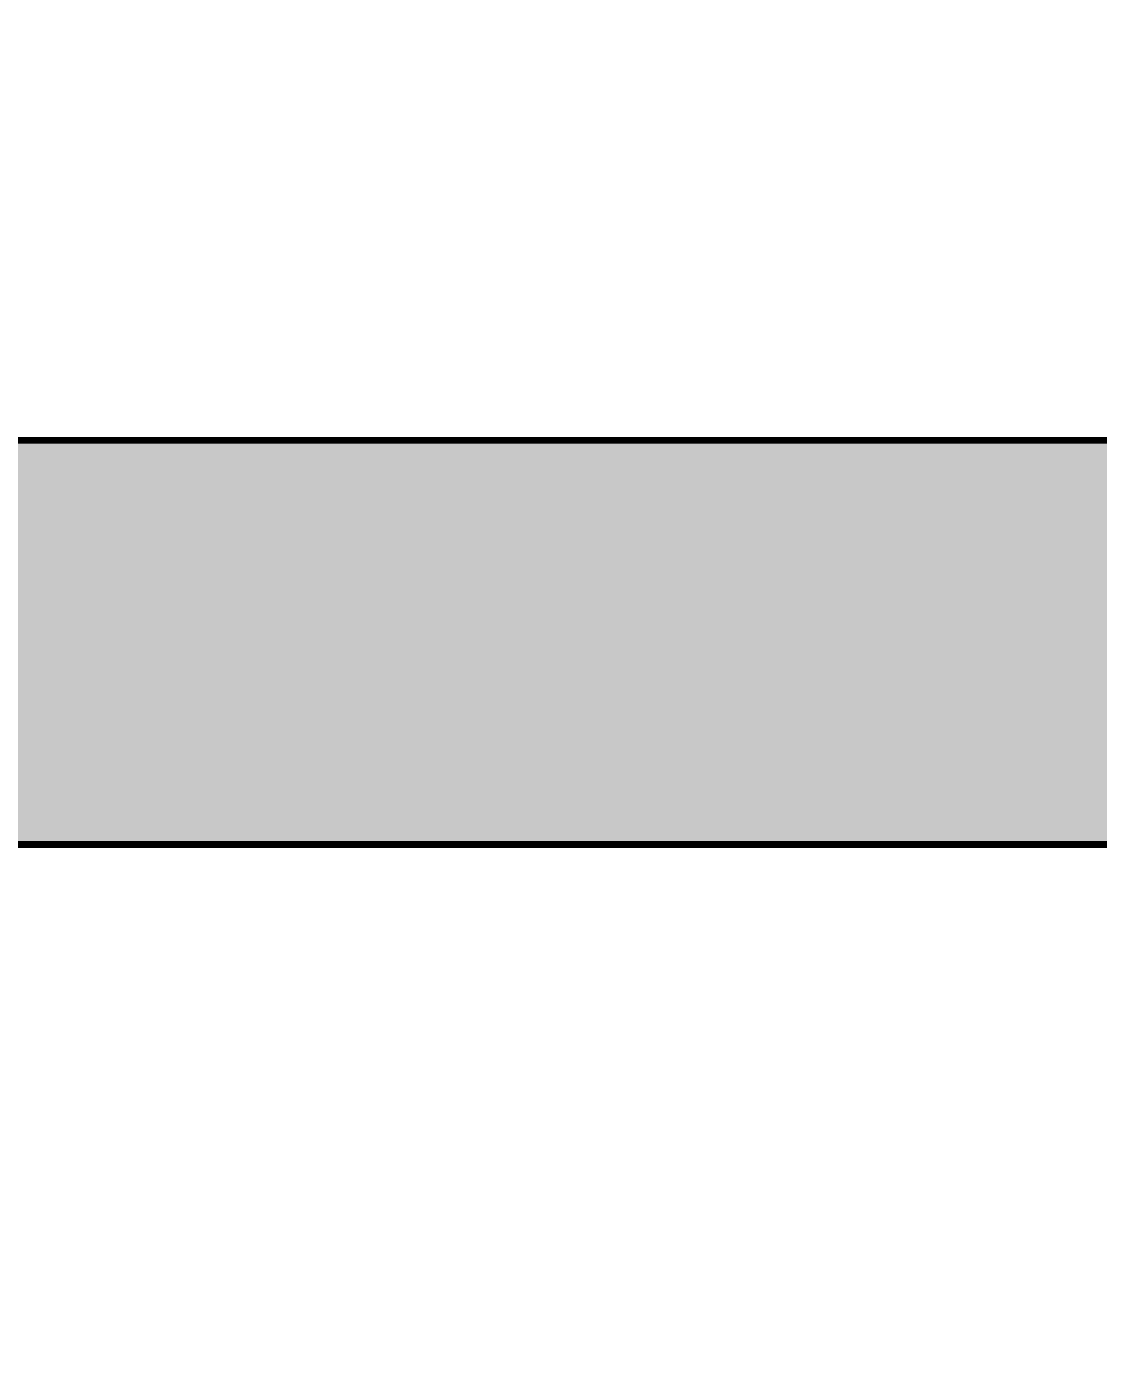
# Model space of a CAD drawing. Header units: millimetres. Extents: x -116965 to 323937, y 291661 to 566926.
# Drawn here: x -47108.3 to -46843.3, y 330213 to 330541.8 of the extents above; entities that cross this region are included whole.
import ezdxf

# ---------------------------------------------------------------- set-up
doc = ezdxf.new("R2010")
doc.units = ezdxf.units.MM
doc.header["$PDMODE"] = 35
doc.layers.get('0').update_dxf_attribs({"lineweight": 18})
doc.layers.add('AM_5', color=3, linetype='Continuous', lineweight=25)
doc.layers.add('C00-00-00', color=7, linetype='Continuous')
doc.layers.add('C34-3A-40', color=7, linetype='Continuous', true_color=0x343a40)
doc.layers.add('C62-64-69', color=7, linetype='Continuous', true_color=0x626469)
doc.styles.add('{18b73a54-fa43-428c-adcb-c1c7bbdf2c84}', font='Simplex.shx')
doc.dimstyles.new('kich thuoc$0', dxfattribs={"dimscale": 2, "dimtxt": 20, "dimasz": 16, "dimexe": 15, "dimexo": 10, "dimgap": 5, "dimtad": 1, "dimdec": 0, "dimzin": 0, "dimdsep": 46, "dimtxsty": '{18b73a54-fa43-428c-adcb-c1c7bbdf2c84}', "dimblk": 'OPEN30', "dimcen": 0.09, "dimclrd": 3, "dimclre": 3, "dimclrt": 3, "dimadec": 0, "dimazin": 0, "dimtfac": 1, "dimtdec": 0, "dimtofl": 0, "dimtmove": 0, "dimatfit": 3, "dimldrblk": 'OPEN30', "dimfxl": 1, "dimtolj": 1, "dimtzin": 0, "dimarcsym": 0})

# ---------------------------------------------------------------- blocks, each defined once
blk = doc.blocks.new('_Open30')
at = {"color": 0, "linetype": 'ByBlock', "lineweight": -2}
for p, q in [((-1, 0.268), (0, 0)), ((0, 0), (-1, -0.268)), ((0, 0), (-1, 0))]:
    blk.add_line(p, q, dxfattribs=at)
blk = doc.blocks.new('*D1815')
at = {"layer": 'AM_5', "color": 3, "lineweight": -2, "transparency": 16777216}
for p, q in [((-47232.34, 330459.51), (-47232.34, 330844.43)), ((-46832.34, 330459.51), (-46832.34, 330844.43)), ((-47202.34, 330814.43), (-46862.34, 330814.43))]:
    blk.add_line(p, q, dxfattribs=at)
at = {"layer": 'Defpoints', "color": 0, "lineweight": -3, "transparency": 16777216}
for p in [(-46832.34, 330814.43), (-47232.34, 330439.51), (-46832.34, 330439.51)]:
    blk.add_point(p, dxfattribs=at)
at = {"layer": 'AM_5', "color": 3, "lineweight": -2, "transparency": 16777216, "xscale": 30, "yscale": 30, "zscale": 30, "rotation": 180}
blk.add_blockref('_Open30', (-47232.34, 330814.43), dxfattribs=at)
at = {"layer": 'AM_5', "color": 3, "lineweight": -2, "transparency": 16777216, "xscale": 30, "yscale": 30, "zscale": 30}
blk.add_blockref('_Open30', (-46832.34, 330814.43), dxfattribs=at)
at = {"layer": 'AM_5', "color": 3, "transparency": 16777216, "insert": (-47032.34, 330844.43), "char_height": 40, "attachment_point": 5, "style": '{18b73a54-fa43-428c-adcb-c1c7bbdf2c84}'}
blk.add_mtext('\\A1;400', dxfattribs=at)

msp = doc.modelspace()

# ---------------------------------------------------------------- hatches: boundary and pattern name
at = {"layer": 'C34-3A-40'}
h = msp.add_hatch(color=256, dxfattribs=at)
h.dxf.hatch_style = 2
h.paths.add_polyline_path([(-47231.485758, 330439.556236), (-46831.541593, 330439.556236), (-46831.541593, 330339.570192), (-47231.485758, 330339.570192)])
at = {"layer": 'C62-64-69'}
h = msp.add_hatch(color=256, dxfattribs=at)
h.dxf.hatch_style = 2
h.paths.add_polyline_path([(-47135.499158, 330430.557493), (-47103.503623, 330430.557493), (-47103.503623, 330423.558467), (-47135.499158, 330423.558467)])
h = msp.add_hatch(color=256, dxfattribs=at)
h.dxf.hatch_style = 2
h.paths.add_polyline_path([(-47103.503623, 330430.557493), (-47071.508093, 330430.557493), (-47071.508093, 330423.558467), (-47103.503623, 330423.558467)])
h = msp.add_hatch(color=256, dxfattribs=at)
h.dxf.hatch_style = 2
h.paths.add_polyline_path([(-47103.503623, 330430.557493), (-47071.508093, 330430.557493), (-47071.508093, 330423.558467), (-47103.503623, 330423.558467)])
h = msp.add_hatch(color=256, dxfattribs=at)
h.dxf.hatch_style = 2
h.paths.add_polyline_path([(-47071.508093, 330430.557493), (-47039.512558, 330430.557493), (-47039.512558, 330423.558467), (-47071.508093, 330423.558467)])
h = msp.add_hatch(color=256, dxfattribs=at)
h.dxf.hatch_style = 2
h.paths.add_polyline_path([(-47071.508093, 330430.557493), (-47039.512558, 330430.557493), (-47039.512558, 330423.558467), (-47071.508093, 330423.558467)])
h = msp.add_hatch(color=256, dxfattribs=at)
h.dxf.hatch_style = 2
h.paths.add_polyline_path([(-47039.512558, 330430.557493), (-47007.517023, 330430.557493), (-47007.517023, 330423.558467), (-47039.512558, 330423.558467)])
h = msp.add_hatch(color=256, dxfattribs=at)
h.dxf.hatch_style = 2
h.paths.add_polyline_path([(-47007.517023, 330430.557493), (-46975.521493, 330430.557493), (-46975.521493, 330423.558467), (-47007.517023, 330423.558467)])
h = msp.add_hatch(color=256, dxfattribs=at)
h.dxf.hatch_style = 2
h.paths.add_polyline_path([(-47007.517023, 330430.557493), (-46975.521493, 330430.557493), (-46975.521493, 330423.558467), (-47007.517023, 330423.558467)])
h = msp.add_hatch(color=256, dxfattribs=at)
h.dxf.hatch_style = 2
h.paths.add_polyline_path([(-46975.521493, 330430.557493), (-46943.525958, 330430.557493), (-46943.525958, 330423.558467), (-46975.521493, 330423.558467)])
h = msp.add_hatch(color=256, dxfattribs=at)
h.dxf.hatch_style = 2
h.paths.add_polyline_path([(-46975.521493, 330430.557493), (-46943.525958, 330430.557493), (-46943.525958, 330423.558467), (-46975.521493, 330423.558467)])
h = msp.add_hatch(color=256, dxfattribs=at)
h.dxf.hatch_style = 2
h.paths.add_polyline_path([(-46943.525958, 330430.557493), (-46911.530423, 330430.557493), (-46911.530423, 330423.558467), (-46943.525958, 330423.558467)])
h = msp.add_hatch(color=256, dxfattribs=at)
h.dxf.hatch_style = 2
h.paths.add_polyline_path([(-46943.525958, 330430.557493), (-46911.530423, 330430.557493), (-46911.530423, 330423.558467), (-46943.525958, 330423.558467)])
h = msp.add_hatch(color=256, dxfattribs=at)
h.dxf.hatch_style = 2
h.paths.add_polyline_path([(-46911.530423, 330430.557493), (-46879.534893, 330430.557493), (-46879.534893, 330423.558467), (-46911.530423, 330423.558467)])
h = msp.add_hatch(color=256, dxfattribs=at)
h.dxf.hatch_style = 2
h.paths.add_polyline_path([(-46911.530423, 330430.557493), (-46879.534893, 330430.557493), (-46879.534893, 330423.558467), (-46911.530423, 330423.558467)])
h = msp.add_hatch(color=256, dxfattribs=at)
h.dxf.hatch_style = 2
h.paths.add_polyline_path([(-46879.534893, 330430.557493), (-46847.539358, 330430.557493), (-46847.539358, 330423.558467), (-46879.534893, 330423.558467)])
h = msp.add_hatch(color=256, dxfattribs=at)
h.dxf.hatch_style = 2
h.paths.add_polyline_path([(-47135.499158, 330423.558467), (-47103.503623, 330423.558467), (-47103.503623, 330421.558749), (-47135.499158, 330421.558749)])
h = msp.add_hatch(color=256, dxfattribs=at)
h.dxf.hatch_style = 2
h.paths.add_polyline_path([(-47135.499158, 330421.558749), (-47103.503623, 330421.558749), (-47103.503623, 330414.559723), (-47135.499158, 330414.559723)])
h = msp.add_hatch(color=256, dxfattribs=at)
h.dxf.hatch_style = 2
h.paths.add_polyline_path([(-47103.503623, 330423.558467), (-47071.508093, 330423.558467), (-47071.508093, 330421.558749), (-47103.503623, 330421.558749)])
h = msp.add_hatch(color=256, dxfattribs=at)
h.dxf.hatch_style = 2
h.paths.add_polyline_path([(-47103.503623, 330423.558467), (-47071.508093, 330423.558467), (-47071.508093, 330421.558749), (-47103.503623, 330421.558749)])
h = msp.add_hatch(color=256, dxfattribs=at)
h.dxf.hatch_style = 2
h.paths.add_polyline_path([(-47103.503623, 330421.558749), (-47071.508093, 330421.558749), (-47071.508093, 330414.559723), (-47103.503623, 330414.559723)])
h = msp.add_hatch(color=256, dxfattribs=at)
h.dxf.hatch_style = 2
h.paths.add_polyline_path([(-47103.503623, 330421.558749), (-47071.508093, 330421.558749), (-47071.508093, 330414.559723), (-47103.503623, 330414.559723)])
h = msp.add_hatch(color=256, dxfattribs=at)
h.dxf.hatch_style = 2
h.paths.add_polyline_path([(-47071.508093, 330423.558467), (-47039.512558, 330423.558467), (-47039.512558, 330421.558749), (-47071.508093, 330421.558749)])
h = msp.add_hatch(color=256, dxfattribs=at)
h.dxf.hatch_style = 2
h.paths.add_polyline_path([(-47071.508093, 330423.558467), (-47039.512558, 330423.558467), (-47039.512558, 330421.558749), (-47071.508093, 330421.558749)])
h = msp.add_hatch(color=256, dxfattribs=at)
h.dxf.hatch_style = 2
h.paths.add_polyline_path([(-47071.508093, 330421.558749), (-47039.512558, 330421.558749), (-47039.512558, 330414.559723), (-47071.508093, 330414.559723)])
h = msp.add_hatch(color=256, dxfattribs=at)
h.dxf.hatch_style = 2
h.paths.add_polyline_path([(-47071.508093, 330421.558749), (-47039.512558, 330421.558749), (-47039.512558, 330414.559723), (-47071.508093, 330414.559723)])
h = msp.add_hatch(color=256, dxfattribs=at)
h.dxf.hatch_style = 2
h.paths.add_polyline_path([(-47039.512558, 330423.558467), (-47007.517023, 330423.558467), (-47007.517023, 330421.558749), (-47039.512558, 330421.558749)])
h = msp.add_hatch(color=256, dxfattribs=at)
h.dxf.hatch_style = 2
h.paths.add_polyline_path([(-47039.512558, 330421.558749), (-47007.517023, 330421.558749), (-47007.517023, 330414.559723), (-47039.512558, 330414.559723)])
h = msp.add_hatch(color=256, dxfattribs=at)
h.dxf.hatch_style = 2
h.paths.add_polyline_path([(-47007.517023, 330423.558467), (-46975.521493, 330423.558467), (-46975.521493, 330421.558749), (-47007.517023, 330421.558749)])
h = msp.add_hatch(color=256, dxfattribs=at)
h.dxf.hatch_style = 2
h.paths.add_polyline_path([(-47007.517023, 330423.558467), (-46975.521493, 330423.558467), (-46975.521493, 330421.558749), (-47007.517023, 330421.558749)])
h = msp.add_hatch(color=256, dxfattribs=at)
h.dxf.hatch_style = 2
h.paths.add_polyline_path([(-47007.517023, 330421.558749), (-46975.521493, 330421.558749), (-46975.521493, 330414.559723), (-47007.517023, 330414.559723)])
h = msp.add_hatch(color=256, dxfattribs=at)
h.dxf.hatch_style = 2
h.paths.add_polyline_path([(-47007.517023, 330421.558749), (-46975.521493, 330421.558749), (-46975.521493, 330414.559723), (-47007.517023, 330414.559723)])
h = msp.add_hatch(color=256, dxfattribs=at)
h.dxf.hatch_style = 2
h.paths.add_polyline_path([(-46975.521493, 330423.558467), (-46943.525958, 330423.558467), (-46943.525958, 330421.558749), (-46975.521493, 330421.558749)])
h = msp.add_hatch(color=256, dxfattribs=at)
h.dxf.hatch_style = 2
h.paths.add_polyline_path([(-46975.521493, 330423.558467), (-46943.525958, 330423.558467), (-46943.525958, 330421.558749), (-46975.521493, 330421.558749)])
h = msp.add_hatch(color=256, dxfattribs=at)
h.dxf.hatch_style = 2
h.paths.add_polyline_path([(-46975.521493, 330421.558749), (-46943.525958, 330421.558749), (-46943.525958, 330414.559723), (-46975.521493, 330414.559723)])
h = msp.add_hatch(color=256, dxfattribs=at)
h.dxf.hatch_style = 2
h.paths.add_polyline_path([(-46975.521493, 330421.558749), (-46943.525958, 330421.558749), (-46943.525958, 330414.559723), (-46975.521493, 330414.559723)])
h = msp.add_hatch(color=256, dxfattribs=at)
h.dxf.hatch_style = 2
h.paths.add_polyline_path([(-46943.525958, 330423.558467), (-46911.530423, 330423.558467), (-46911.530423, 330421.558749), (-46943.525958, 330421.558749)])
h = msp.add_hatch(color=256, dxfattribs=at)
h.dxf.hatch_style = 2
h.paths.add_polyline_path([(-46943.525958, 330423.558467), (-46911.530423, 330423.558467), (-46911.530423, 330421.558749), (-46943.525958, 330421.558749)])
h = msp.add_hatch(color=256, dxfattribs=at)
h.dxf.hatch_style = 2
h.paths.add_polyline_path([(-46943.525958, 330421.558749), (-46911.530423, 330421.558749), (-46911.530423, 330414.559723), (-46943.525958, 330414.559723)])
h = msp.add_hatch(color=256, dxfattribs=at)
h.dxf.hatch_style = 2
h.paths.add_polyline_path([(-46943.525958, 330421.558749), (-46911.530423, 330421.558749), (-46911.530423, 330414.559723), (-46943.525958, 330414.559723)])
h = msp.add_hatch(color=256, dxfattribs=at)
h.dxf.hatch_style = 2
h.paths.add_polyline_path([(-46911.530423, 330423.558467), (-46879.534893, 330423.558467), (-46879.534893, 330421.558749), (-46911.530423, 330421.558749)])
h = msp.add_hatch(color=256, dxfattribs=at)
h.dxf.hatch_style = 2
h.paths.add_polyline_path([(-46911.530423, 330423.558467), (-46879.534893, 330423.558467), (-46879.534893, 330421.558749), (-46911.530423, 330421.558749)])
h = msp.add_hatch(color=256, dxfattribs=at)
h.dxf.hatch_style = 2
h.paths.add_polyline_path([(-46911.530423, 330421.558749), (-46879.534893, 330421.558749), (-46879.534893, 330414.559723), (-46911.530423, 330414.559723)])
h = msp.add_hatch(color=256, dxfattribs=at)
h.dxf.hatch_style = 2
h.paths.add_polyline_path([(-46911.530423, 330421.558749), (-46879.534893, 330421.558749), (-46879.534893, 330414.559723), (-46911.530423, 330414.559723)])
h = msp.add_hatch(color=256, dxfattribs=at)
h.dxf.hatch_style = 2
h.paths.add_polyline_path([(-46879.534893, 330423.558467), (-46847.539358, 330423.558467), (-46847.539358, 330421.558749), (-46879.534893, 330421.558749)])
h = msp.add_hatch(color=256, dxfattribs=at)
h.dxf.hatch_style = 2
h.paths.add_polyline_path([(-46879.534893, 330421.558749), (-46847.539358, 330421.558749), (-46847.539358, 330414.559723), (-46879.534893, 330414.559723)])
h = msp.add_hatch(color=256, dxfattribs=at)
h.dxf.hatch_style = 2
h.paths.add_polyline_path([(-47135.499158, 330414.559723), (-47103.503623, 330414.559723), (-47103.503623, 330412.560005), (-47135.499158, 330412.560005)])
h = msp.add_hatch(color=256, dxfattribs=at)
h.dxf.hatch_style = 2
h.paths.add_polyline_path([(-47103.503623, 330414.559723), (-47071.508093, 330414.559723), (-47071.508093, 330412.560005), (-47103.503623, 330412.560005)])
h = msp.add_hatch(color=256, dxfattribs=at)
h.dxf.hatch_style = 2
h.paths.add_polyline_path([(-47103.503623, 330414.559723), (-47071.508093, 330414.559723), (-47071.508093, 330412.560005), (-47103.503623, 330412.560005)])
h = msp.add_hatch(color=256, dxfattribs=at)
h.dxf.hatch_style = 2
h.paths.add_polyline_path([(-47071.508093, 330414.559723), (-47039.512558, 330414.559723), (-47039.512558, 330412.560005), (-47071.508093, 330412.560005)])
h = msp.add_hatch(color=256, dxfattribs=at)
h.dxf.hatch_style = 2
h.paths.add_polyline_path([(-47071.508093, 330414.559723), (-47039.512558, 330414.559723), (-47039.512558, 330412.560005), (-47071.508093, 330412.560005)])
h = msp.add_hatch(color=256, dxfattribs=at)
h.dxf.hatch_style = 2
h.paths.add_polyline_path([(-47039.512558, 330414.559723), (-47007.517023, 330414.559723), (-47007.517023, 330412.560005), (-47039.512558, 330412.560005)])
h = msp.add_hatch(color=256, dxfattribs=at)
h.dxf.hatch_style = 2
h.paths.add_polyline_path([(-47007.517023, 330414.559723), (-46975.521493, 330414.559723), (-46975.521493, 330412.560005), (-47007.517023, 330412.560005)])
h = msp.add_hatch(color=256, dxfattribs=at)
h.dxf.hatch_style = 2
h.paths.add_polyline_path([(-47007.517023, 330414.559723), (-46975.521493, 330414.559723), (-46975.521493, 330412.560005), (-47007.517023, 330412.560005)])
h = msp.add_hatch(color=256, dxfattribs=at)
h.dxf.hatch_style = 2
h.paths.add_polyline_path([(-46975.521493, 330414.559723), (-46943.525958, 330414.559723), (-46943.525958, 330412.560005), (-46975.521493, 330412.560005)])
h = msp.add_hatch(color=256, dxfattribs=at)
h.dxf.hatch_style = 2
h.paths.add_polyline_path([(-46975.521493, 330414.559723), (-46943.525958, 330414.559723), (-46943.525958, 330412.560005), (-46975.521493, 330412.560005)])
h = msp.add_hatch(color=256, dxfattribs=at)
h.dxf.hatch_style = 2
h.paths.add_polyline_path([(-46943.525958, 330414.559723), (-46911.530423, 330414.559723), (-46911.530423, 330412.560005), (-46943.525958, 330412.560005)])
h = msp.add_hatch(color=256, dxfattribs=at)
h.dxf.hatch_style = 2
h.paths.add_polyline_path([(-46943.525958, 330414.559723), (-46911.530423, 330414.559723), (-46911.530423, 330412.560005), (-46943.525958, 330412.560005)])
h = msp.add_hatch(color=256, dxfattribs=at)
h.dxf.hatch_style = 2
h.paths.add_polyline_path([(-46911.530423, 330414.559723), (-46879.534893, 330414.559723), (-46879.534893, 330412.560005), (-46911.530423, 330412.560005)])
h = msp.add_hatch(color=256, dxfattribs=at)
h.dxf.hatch_style = 2
h.paths.add_polyline_path([(-46911.530423, 330414.559723), (-46879.534893, 330414.559723), (-46879.534893, 330412.560005), (-46911.530423, 330412.560005)])
h = msp.add_hatch(color=256, dxfattribs=at)
h.dxf.hatch_style = 2
h.paths.add_polyline_path([(-46879.534893, 330414.559723), (-46847.539358, 330414.559723), (-46847.539358, 330412.560005), (-46879.534893, 330412.560005)])
h = msp.add_hatch(color=256, dxfattribs=at)
h.dxf.hatch_style = 2
h.paths.add_polyline_path([(-47135.499158, 330412.560005), (-47103.503623, 330412.560005), (-47103.503623, 330405.56098), (-47135.499158, 330405.56098)])
h = msp.add_hatch(color=256, dxfattribs=at)
h.dxf.hatch_style = 2
h.paths.add_polyline_path([(-47103.503623, 330412.560005), (-47071.508093, 330412.560005), (-47071.508093, 330405.56098), (-47103.503623, 330405.56098)])
h = msp.add_hatch(color=256, dxfattribs=at)
h.dxf.hatch_style = 2
h.paths.add_polyline_path([(-47103.503623, 330412.560005), (-47071.508093, 330412.560005), (-47071.508093, 330405.56098), (-47103.503623, 330405.56098)])
h = msp.add_hatch(color=256, dxfattribs=at)
h.dxf.hatch_style = 2
h.paths.add_polyline_path([(-47071.508093, 330412.560005), (-47039.512558, 330412.560005), (-47039.512558, 330405.56098), (-47071.508093, 330405.56098)])
h = msp.add_hatch(color=256, dxfattribs=at)
h.dxf.hatch_style = 2
h.paths.add_polyline_path([(-47071.508093, 330412.560005), (-47039.512558, 330412.560005), (-47039.512558, 330405.56098), (-47071.508093, 330405.56098)])
h = msp.add_hatch(color=256, dxfattribs=at)
h.dxf.hatch_style = 2
h.paths.add_polyline_path([(-47039.512558, 330412.560005), (-47007.517023, 330412.560005), (-47007.517023, 330405.56098), (-47039.512558, 330405.56098)])
h = msp.add_hatch(color=256, dxfattribs=at)
h.dxf.hatch_style = 2
h.paths.add_polyline_path([(-47007.517023, 330412.560005), (-46975.521493, 330412.560005), (-46975.521493, 330405.56098), (-47007.517023, 330405.56098)])
h = msp.add_hatch(color=256, dxfattribs=at)
h.dxf.hatch_style = 2
h.paths.add_polyline_path([(-47007.517023, 330412.560005), (-46975.521493, 330412.560005), (-46975.521493, 330405.56098), (-47007.517023, 330405.56098)])
h = msp.add_hatch(color=256, dxfattribs=at)
h.dxf.hatch_style = 2
h.paths.add_polyline_path([(-46975.521493, 330412.560005), (-46943.525958, 330412.560005), (-46943.525958, 330405.56098), (-46975.521493, 330405.56098)])
h = msp.add_hatch(color=256, dxfattribs=at)
h.dxf.hatch_style = 2
h.paths.add_polyline_path([(-46975.521493, 330412.560005), (-46943.525958, 330412.560005), (-46943.525958, 330405.56098), (-46975.521493, 330405.56098)])
h = msp.add_hatch(color=256, dxfattribs=at)
h.dxf.hatch_style = 2
h.paths.add_polyline_path([(-46943.525958, 330412.560005), (-46911.530423, 330412.560005), (-46911.530423, 330405.56098), (-46943.525958, 330405.56098)])
h = msp.add_hatch(color=256, dxfattribs=at)
h.dxf.hatch_style = 2
h.paths.add_polyline_path([(-46943.525958, 330412.560005), (-46911.530423, 330412.560005), (-46911.530423, 330405.56098), (-46943.525958, 330405.56098)])
h = msp.add_hatch(color=256, dxfattribs=at)
h.dxf.hatch_style = 2
h.paths.add_polyline_path([(-46911.530423, 330412.560005), (-46879.534893, 330412.560005), (-46879.534893, 330405.56098), (-46911.530423, 330405.56098)])
h = msp.add_hatch(color=256, dxfattribs=at)
h.dxf.hatch_style = 2
h.paths.add_polyline_path([(-46911.530423, 330412.560005), (-46879.534893, 330412.560005), (-46879.534893, 330405.56098), (-46911.530423, 330405.56098)])
h = msp.add_hatch(color=256, dxfattribs=at)
h.dxf.hatch_style = 2
h.paths.add_polyline_path([(-46879.534893, 330412.560005), (-46847.539358, 330412.560005), (-46847.539358, 330405.56098), (-46879.534893, 330405.56098)])
h = msp.add_hatch(color=256, dxfattribs=at)
h.dxf.hatch_style = 2
h.paths.add_polyline_path([(-47135.499158, 330405.56098), (-47103.503623, 330405.56098), (-47103.503623, 330403.561261), (-47135.499158, 330403.561261)])
h = msp.add_hatch(color=256, dxfattribs=at)
h.dxf.hatch_style = 2
h.paths.add_polyline_path([(-47103.503623, 330405.56098), (-47071.508093, 330405.56098), (-47071.508093, 330403.561261), (-47103.503623, 330403.561261)])
h = msp.add_hatch(color=256, dxfattribs=at)
h.dxf.hatch_style = 2
h.paths.add_polyline_path([(-47103.503623, 330405.56098), (-47071.508093, 330405.56098), (-47071.508093, 330403.561261), (-47103.503623, 330403.561261)])
h = msp.add_hatch(color=256, dxfattribs=at)
h.dxf.hatch_style = 2
h.paths.add_polyline_path([(-47071.508093, 330405.56098), (-47039.512558, 330405.56098), (-47039.512558, 330403.561261), (-47071.508093, 330403.561261)])
h = msp.add_hatch(color=256, dxfattribs=at)
h.dxf.hatch_style = 2
h.paths.add_polyline_path([(-47071.508093, 330405.56098), (-47039.512558, 330405.56098), (-47039.512558, 330403.561261), (-47071.508093, 330403.561261)])
h = msp.add_hatch(color=256, dxfattribs=at)
h.dxf.hatch_style = 2
h.paths.add_polyline_path([(-47039.512558, 330405.56098), (-47007.517023, 330405.56098), (-47007.517023, 330403.561261), (-47039.512558, 330403.561261)])
h = msp.add_hatch(color=256, dxfattribs=at)
h.dxf.hatch_style = 2
h.paths.add_polyline_path([(-47007.517023, 330405.56098), (-46975.521493, 330405.56098), (-46975.521493, 330403.561261), (-47007.517023, 330403.561261)])
h = msp.add_hatch(color=256, dxfattribs=at)
h.dxf.hatch_style = 2
h.paths.add_polyline_path([(-47007.517023, 330405.56098), (-46975.521493, 330405.56098), (-46975.521493, 330403.561261), (-47007.517023, 330403.561261)])
h = msp.add_hatch(color=256, dxfattribs=at)
h.dxf.hatch_style = 2
h.paths.add_polyline_path([(-46975.521493, 330405.56098), (-46943.525958, 330405.56098), (-46943.525958, 330403.561261), (-46975.521493, 330403.561261)])
h = msp.add_hatch(color=256, dxfattribs=at)
h.dxf.hatch_style = 2
h.paths.add_polyline_path([(-46975.521493, 330405.56098), (-46943.525958, 330405.56098), (-46943.525958, 330403.561261), (-46975.521493, 330403.561261)])
h = msp.add_hatch(color=256, dxfattribs=at)
h.dxf.hatch_style = 2
h.paths.add_polyline_path([(-46943.525958, 330405.56098), (-46911.530423, 330405.56098), (-46911.530423, 330403.561261), (-46943.525958, 330403.561261)])
h = msp.add_hatch(color=256, dxfattribs=at)
h.dxf.hatch_style = 2
h.paths.add_polyline_path([(-46943.525958, 330405.56098), (-46911.530423, 330405.56098), (-46911.530423, 330403.561261), (-46943.525958, 330403.561261)])
h = msp.add_hatch(color=256, dxfattribs=at)
h.dxf.hatch_style = 2
h.paths.add_polyline_path([(-46911.530423, 330405.56098), (-46879.534893, 330405.56098), (-46879.534893, 330403.561261), (-46911.530423, 330403.561261)])
h = msp.add_hatch(color=256, dxfattribs=at)
h.dxf.hatch_style = 2
h.paths.add_polyline_path([(-46911.530423, 330405.56098), (-46879.534893, 330405.56098), (-46879.534893, 330403.561261), (-46911.530423, 330403.561261)])
h = msp.add_hatch(color=256, dxfattribs=at)
h.dxf.hatch_style = 2
h.paths.add_polyline_path([(-46879.534893, 330405.56098), (-46847.539358, 330405.56098), (-46847.539358, 330403.561261), (-46879.534893, 330403.561261)])
h = msp.add_hatch(color=256, dxfattribs=at)
h.dxf.hatch_style = 2
h.paths.add_polyline_path([(-47135.499158, 330403.561261), (-47103.503623, 330403.561261), (-47103.503623, 330396.562236), (-47135.499158, 330396.562236)])
h = msp.add_hatch(color=256, dxfattribs=at)
h.dxf.hatch_style = 2
h.paths.add_polyline_path([(-47103.503623, 330403.561261), (-47071.508093, 330403.561261), (-47071.508093, 330396.562236), (-47103.503623, 330396.562236)])
h = msp.add_hatch(color=256, dxfattribs=at)
h.dxf.hatch_style = 2
h.paths.add_polyline_path([(-47103.503623, 330403.561261), (-47071.508093, 330403.561261), (-47071.508093, 330396.562236), (-47103.503623, 330396.562236)])
h = msp.add_hatch(color=256, dxfattribs=at)
h.dxf.hatch_style = 2
h.paths.add_polyline_path([(-47071.508093, 330403.561261), (-47039.512558, 330403.561261), (-47039.512558, 330396.562236), (-47071.508093, 330396.562236)])
h = msp.add_hatch(color=256, dxfattribs=at)
h.dxf.hatch_style = 2
h.paths.add_polyline_path([(-47071.508093, 330403.561261), (-47039.512558, 330403.561261), (-47039.512558, 330396.562236), (-47071.508093, 330396.562236)])
h = msp.add_hatch(color=256, dxfattribs=at)
h.dxf.hatch_style = 2
h.paths.add_polyline_path([(-47039.512558, 330403.561261), (-47007.517023, 330403.561261), (-47007.517023, 330396.562236), (-47039.512558, 330396.562236)])
h = msp.add_hatch(color=256, dxfattribs=at)
h.dxf.hatch_style = 2
h.paths.add_polyline_path([(-47007.517023, 330403.561261), (-46975.521493, 330403.561261), (-46975.521493, 330396.562236), (-47007.517023, 330396.562236)])
h = msp.add_hatch(color=256, dxfattribs=at)
h.dxf.hatch_style = 2
h.paths.add_polyline_path([(-47007.517023, 330403.561261), (-46975.521493, 330403.561261), (-46975.521493, 330396.562236), (-47007.517023, 330396.562236)])
h = msp.add_hatch(color=256, dxfattribs=at)
h.dxf.hatch_style = 2
h.paths.add_polyline_path([(-46975.521493, 330403.561261), (-46943.525958, 330403.561261), (-46943.525958, 330396.562236), (-46975.521493, 330396.562236)])
h = msp.add_hatch(color=256, dxfattribs=at)
h.dxf.hatch_style = 2
h.paths.add_polyline_path([(-46975.521493, 330403.561261), (-46943.525958, 330403.561261), (-46943.525958, 330396.562236), (-46975.521493, 330396.562236)])
h = msp.add_hatch(color=256, dxfattribs=at)
h.dxf.hatch_style = 2
h.paths.add_polyline_path([(-46943.525958, 330403.561261), (-46911.530423, 330403.561261), (-46911.530423, 330396.562236), (-46943.525958, 330396.562236)])
h = msp.add_hatch(color=256, dxfattribs=at)
h.dxf.hatch_style = 2
h.paths.add_polyline_path([(-46943.525958, 330403.561261), (-46911.530423, 330403.561261), (-46911.530423, 330396.562236), (-46943.525958, 330396.562236)])
h = msp.add_hatch(color=256, dxfattribs=at)
h.dxf.hatch_style = 2
h.paths.add_polyline_path([(-46911.530423, 330403.561261), (-46879.534893, 330403.561261), (-46879.534893, 330396.562236), (-46911.530423, 330396.562236)])
h = msp.add_hatch(color=256, dxfattribs=at)
h.dxf.hatch_style = 2
h.paths.add_polyline_path([(-46911.530423, 330403.561261), (-46879.534893, 330403.561261), (-46879.534893, 330396.562236), (-46911.530423, 330396.562236)])
h = msp.add_hatch(color=256, dxfattribs=at)
h.dxf.hatch_style = 2
h.paths.add_polyline_path([(-46879.534893, 330403.561261), (-46847.539358, 330403.561261), (-46847.539358, 330396.562236), (-46879.534893, 330396.562236)])
h = msp.add_hatch(color=256, dxfattribs=at)
h.dxf.hatch_style = 2
h.paths.add_polyline_path([(-47135.499158, 330396.562236), (-47103.503623, 330396.562236), (-47103.503623, 330394.562518), (-47135.499158, 330394.562518)])
h = msp.add_hatch(color=256, dxfattribs=at)
h.dxf.hatch_style = 2
h.paths.add_polyline_path([(-47135.499158, 330394.562518), (-47103.503623, 330394.562518), (-47103.503623, 330387.563492), (-47135.499158, 330387.563492)])
h = msp.add_hatch(color=256, dxfattribs=at)
h.dxf.hatch_style = 2
h.paths.add_polyline_path([(-47103.503623, 330396.562236), (-47071.508093, 330396.562236), (-47071.508093, 330394.562518), (-47103.503623, 330394.562518)])
h = msp.add_hatch(color=256, dxfattribs=at)
h.dxf.hatch_style = 2
h.paths.add_polyline_path([(-47103.503623, 330396.562236), (-47071.508093, 330396.562236), (-47071.508093, 330394.562518), (-47103.503623, 330394.562518)])
h = msp.add_hatch(color=256, dxfattribs=at)
h.dxf.hatch_style = 2
h.paths.add_polyline_path([(-47103.503623, 330394.562518), (-47071.508093, 330394.562518), (-47071.508093, 330387.563492), (-47103.503623, 330387.563492)])
h = msp.add_hatch(color=256, dxfattribs=at)
h.dxf.hatch_style = 2
h.paths.add_polyline_path([(-47103.503623, 330394.562518), (-47071.508093, 330394.562518), (-47071.508093, 330387.563492), (-47103.503623, 330387.563492)])
h = msp.add_hatch(color=256, dxfattribs=at)
h.dxf.hatch_style = 2
h.paths.add_polyline_path([(-47071.508093, 330396.562236), (-47039.512558, 330396.562236), (-47039.512558, 330394.562518), (-47071.508093, 330394.562518)])
h = msp.add_hatch(color=256, dxfattribs=at)
h.dxf.hatch_style = 2
h.paths.add_polyline_path([(-47071.508093, 330396.562236), (-47039.512558, 330396.562236), (-47039.512558, 330394.562518), (-47071.508093, 330394.562518)])
h = msp.add_hatch(color=256, dxfattribs=at)
h.dxf.hatch_style = 2
h.paths.add_polyline_path([(-47071.508093, 330394.562518), (-47039.512558, 330394.562518), (-47039.512558, 330387.563492), (-47071.508093, 330387.563492)])
h = msp.add_hatch(color=256, dxfattribs=at)
h.dxf.hatch_style = 2
h.paths.add_polyline_path([(-47071.508093, 330394.562518), (-47039.512558, 330394.562518), (-47039.512558, 330387.563492), (-47071.508093, 330387.563492)])
h = msp.add_hatch(color=256, dxfattribs=at)
h.dxf.hatch_style = 2
h.paths.add_polyline_path([(-47039.512558, 330396.562236), (-47007.517023, 330396.562236), (-47007.517023, 330394.562518), (-47039.512558, 330394.562518)])
h = msp.add_hatch(color=256, dxfattribs=at)
h.dxf.hatch_style = 2
h.paths.add_polyline_path([(-47039.512558, 330394.562518), (-47007.517023, 330394.562518), (-47007.517023, 330387.563492), (-47039.512558, 330387.563492)])
h = msp.add_hatch(color=256, dxfattribs=at)
h.dxf.hatch_style = 2
h.paths.add_polyline_path([(-47007.517023, 330396.562236), (-46975.521493, 330396.562236), (-46975.521493, 330394.562518), (-47007.517023, 330394.562518)])
h = msp.add_hatch(color=256, dxfattribs=at)
h.dxf.hatch_style = 2
h.paths.add_polyline_path([(-47007.517023, 330396.562236), (-46975.521493, 330396.562236), (-46975.521493, 330394.562518), (-47007.517023, 330394.562518)])
h = msp.add_hatch(color=256, dxfattribs=at)
h.dxf.hatch_style = 2
h.paths.add_polyline_path([(-47007.517023, 330394.562518), (-46975.521493, 330394.562518), (-46975.521493, 330387.563492), (-47007.517023, 330387.563492)])
h = msp.add_hatch(color=256, dxfattribs=at)
h.dxf.hatch_style = 2
h.paths.add_polyline_path([(-47007.517023, 330394.562518), (-46975.521493, 330394.562518), (-46975.521493, 330387.563492), (-47007.517023, 330387.563492)])
h = msp.add_hatch(color=256, dxfattribs=at)
h.dxf.hatch_style = 2
h.paths.add_polyline_path([(-46975.521493, 330396.562236), (-46943.525958, 330396.562236), (-46943.525958, 330394.562518), (-46975.521493, 330394.562518)])
h = msp.add_hatch(color=256, dxfattribs=at)
h.dxf.hatch_style = 2
h.paths.add_polyline_path([(-46975.521493, 330396.562236), (-46943.525958, 330396.562236), (-46943.525958, 330394.562518), (-46975.521493, 330394.562518)])
h = msp.add_hatch(color=256, dxfattribs=at)
h.dxf.hatch_style = 2
h.paths.add_polyline_path([(-46975.521493, 330394.562518), (-46943.525958, 330394.562518), (-46943.525958, 330387.563492), (-46975.521493, 330387.563492)])
h = msp.add_hatch(color=256, dxfattribs=at)
h.dxf.hatch_style = 2
h.paths.add_polyline_path([(-46975.521493, 330394.562518), (-46943.525958, 330394.562518), (-46943.525958, 330387.563492), (-46975.521493, 330387.563492)])
h = msp.add_hatch(color=256, dxfattribs=at)
h.dxf.hatch_style = 2
h.paths.add_polyline_path([(-46943.525958, 330396.562236), (-46911.530423, 330396.562236), (-46911.530423, 330394.562518), (-46943.525958, 330394.562518)])
h = msp.add_hatch(color=256, dxfattribs=at)
h.dxf.hatch_style = 2
h.paths.add_polyline_path([(-46943.525958, 330396.562236), (-46911.530423, 330396.562236), (-46911.530423, 330394.562518), (-46943.525958, 330394.562518)])
h = msp.add_hatch(color=256, dxfattribs=at)
h.dxf.hatch_style = 2
h.paths.add_polyline_path([(-46943.525958, 330394.562518), (-46911.530423, 330394.562518), (-46911.530423, 330387.563492), (-46943.525958, 330387.563492)])
h = msp.add_hatch(color=256, dxfattribs=at)
h.dxf.hatch_style = 2
h.paths.add_polyline_path([(-46943.525958, 330394.562518), (-46911.530423, 330394.562518), (-46911.530423, 330387.563492), (-46943.525958, 330387.563492)])
h = msp.add_hatch(color=256, dxfattribs=at)
h.dxf.hatch_style = 2
h.paths.add_polyline_path([(-46911.530423, 330396.562236), (-46879.534893, 330396.562236), (-46879.534893, 330394.562518), (-46911.530423, 330394.562518)])
h = msp.add_hatch(color=256, dxfattribs=at)
h.dxf.hatch_style = 2
h.paths.add_polyline_path([(-46911.530423, 330396.562236), (-46879.534893, 330396.562236), (-46879.534893, 330394.562518), (-46911.530423, 330394.562518)])
h = msp.add_hatch(color=256, dxfattribs=at)
h.dxf.hatch_style = 2
h.paths.add_polyline_path([(-46911.530423, 330394.562518), (-46879.534893, 330394.562518), (-46879.534893, 330387.563492), (-46911.530423, 330387.563492)])
h = msp.add_hatch(color=256, dxfattribs=at)
h.dxf.hatch_style = 2
h.paths.add_polyline_path([(-46911.530423, 330394.562518), (-46879.534893, 330394.562518), (-46879.534893, 330387.563492), (-46911.530423, 330387.563492)])
h = msp.add_hatch(color=256, dxfattribs=at)
h.dxf.hatch_style = 2
h.paths.add_polyline_path([(-46879.534893, 330396.562236), (-46847.539358, 330396.562236), (-46847.539358, 330394.562518), (-46879.534893, 330394.562518)])
h = msp.add_hatch(color=256, dxfattribs=at)
h.dxf.hatch_style = 2
h.paths.add_polyline_path([(-46879.534893, 330394.562518), (-46847.539358, 330394.562518), (-46847.539358, 330387.563492), (-46879.534893, 330387.563492)])
h = msp.add_hatch(color=256, dxfattribs=at)
h.dxf.hatch_style = 2
h.paths.add_polyline_path([(-47135.499158, 330387.563492), (-47103.503623, 330387.563492), (-47103.503623, 330385.563774), (-47135.499158, 330385.563774)])
h = msp.add_hatch(color=256, dxfattribs=at)
h.dxf.hatch_style = 2
h.paths.add_polyline_path([(-47103.503623, 330387.563492), (-47071.508093, 330387.563492), (-47071.508093, 330385.563774), (-47103.503623, 330385.563774)])
h = msp.add_hatch(color=256, dxfattribs=at)
h.dxf.hatch_style = 2
h.paths.add_polyline_path([(-47103.503623, 330387.563492), (-47071.508093, 330387.563492), (-47071.508093, 330385.563774), (-47103.503623, 330385.563774)])
h = msp.add_hatch(color=256, dxfattribs=at)
h.dxf.hatch_style = 2
h.paths.add_polyline_path([(-47071.508093, 330387.563492), (-47039.512558, 330387.563492), (-47039.512558, 330385.563774), (-47071.508093, 330385.563774)])
h = msp.add_hatch(color=256, dxfattribs=at)
h.dxf.hatch_style = 2
h.paths.add_polyline_path([(-47071.508093, 330387.563492), (-47039.512558, 330387.563492), (-47039.512558, 330385.563774), (-47071.508093, 330385.563774)])
h = msp.add_hatch(color=256, dxfattribs=at)
h.dxf.hatch_style = 2
h.paths.add_polyline_path([(-47039.512558, 330387.563492), (-47007.517023, 330387.563492), (-47007.517023, 330385.563774), (-47039.512558, 330385.563774)])
h = msp.add_hatch(color=256, dxfattribs=at)
h.dxf.hatch_style = 2
h.paths.add_polyline_path([(-47007.517023, 330387.563492), (-46975.521493, 330387.563492), (-46975.521493, 330385.563774), (-47007.517023, 330385.563774)])
h = msp.add_hatch(color=256, dxfattribs=at)
h.dxf.hatch_style = 2
h.paths.add_polyline_path([(-47007.517023, 330387.563492), (-46975.521493, 330387.563492), (-46975.521493, 330385.563774), (-47007.517023, 330385.563774)])
h = msp.add_hatch(color=256, dxfattribs=at)
h.dxf.hatch_style = 2
h.paths.add_polyline_path([(-46975.521493, 330387.563492), (-46943.525958, 330387.563492), (-46943.525958, 330385.563774), (-46975.521493, 330385.563774)])
h = msp.add_hatch(color=256, dxfattribs=at)
h.dxf.hatch_style = 2
h.paths.add_polyline_path([(-46975.521493, 330387.563492), (-46943.525958, 330387.563492), (-46943.525958, 330385.563774), (-46975.521493, 330385.563774)])
h = msp.add_hatch(color=256, dxfattribs=at)
h.dxf.hatch_style = 2
h.paths.add_polyline_path([(-46943.525958, 330387.563492), (-46911.530423, 330387.563492), (-46911.530423, 330385.563774), (-46943.525958, 330385.563774)])
h = msp.add_hatch(color=256, dxfattribs=at)
h.dxf.hatch_style = 2
h.paths.add_polyline_path([(-46943.525958, 330387.563492), (-46911.530423, 330387.563492), (-46911.530423, 330385.563774), (-46943.525958, 330385.563774)])
h = msp.add_hatch(color=256, dxfattribs=at)
h.dxf.hatch_style = 2
h.paths.add_polyline_path([(-46911.530423, 330387.563492), (-46879.534893, 330387.563492), (-46879.534893, 330385.563774), (-46911.530423, 330385.563774)])
h = msp.add_hatch(color=256, dxfattribs=at)
h.dxf.hatch_style = 2
h.paths.add_polyline_path([(-46911.530423, 330387.563492), (-46879.534893, 330387.563492), (-46879.534893, 330385.563774), (-46911.530423, 330385.563774)])
h = msp.add_hatch(color=256, dxfattribs=at)
h.dxf.hatch_style = 2
h.paths.add_polyline_path([(-46879.534893, 330387.563492), (-46847.539358, 330387.563492), (-46847.539358, 330385.563774), (-46879.534893, 330385.563774)])

# ---------------------------------------------------------------- linework, layer by layer
at = {"layer": 'C00-00-00', "lineweight": 211}
for points in [[(-47231.485758, 330439.556236), (-46831.541593, 330439.556236), (-46831.541593, 328239.863317), (-47231.485758, 328239.863317)], [(-47231.485758, 330439.556236), (-46831.541593, 330439.556236), (-46831.541593, 330339.570192), (-47231.485758, 330339.570192)]]:
    msp.add_lwpolyline(points, close=True, dxfattribs=at)
at = {"layer": 'C00-00-00', "lineweight": 100}
msp.add_lwpolyline([(-47231.485758, 330339.570192), (-46831.541593, 330339.570192), (-46831.541593, 328339.849361), (-47231.485758, 328339.849361)], close=True, dxfattribs=at)

# ---------------------------------------------------------------- dimensions: what is measured, and where the dimension line sits
at = {"layer": 'AM_5'}
dim = msp.add_linear_dim(base=(-46832.337305, 330814.431589), p1=(-47232.337221, 330439.507756), p2=(-46832.337305, 330439.507756), dimstyle='kich thuoc$0', override={"dimasz": 15, "dimtdec": 4}, dxfattribs=at)
dim.commit()
dim.dimension.update_dxf_attribs({"geometry": '*D1815', "text_midpoint": (-47032.337263, 330844.431589)})

doc.saveas('drawing.dxf')
